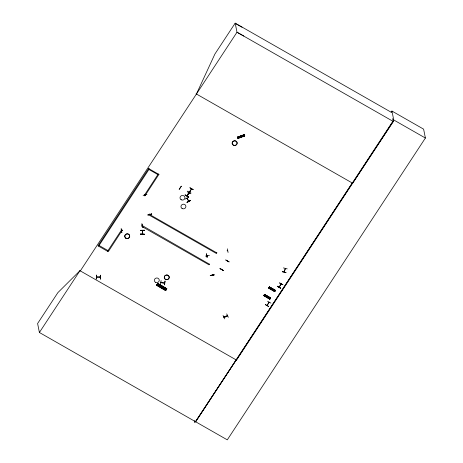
<?xml version="1.0" encoding="UTF-8"?>
<svg xmlns="http://www.w3.org/2000/svg" width="463" height="463" viewBox="0 0 463 463"><rect width="100%" height="100%" fill="white"/><g stroke="black" fill="none" stroke-linecap="round" stroke-linejoin="round"><path stroke-width="0.69" d="M144.34 234.139L140.393 234.139M140.387 234.156L144.352 234.255L140.376 234.064M144.34 234.411L140.382 234.319M96.223 278.917L96.605 275.103L96.443 278.923M96.385 278.911L96.582 275.109M96.865 276.822L96.894 276.972M100.072 276.926L100.13 277.227L100.112 276.886M100.402 279.004L100.575 275.184L100.616 278.998M100.459 278.992L100.633 275.248M140.567 230.395L144.537 230.261L140.555 230.302M142.488 234.099L142.477 230.429M142.454 230.302L142.621 230.771M142.465 234.099L142.575 230.678M140.567 230.348L144.531 230.406M191.364 189.124L191.422 188.754M267.209 305.192L267.093 305.615L267.105 305.111M267.128 305.43L269.084 302.333M279.224 287.205L279.38 286.898L279.01 286.973M281.267 284.056L281.041 284.398L280.885 284.114M227.206 315.859C228.074 315.083 222.819 317.439 224.26 316.97M227.449 315.459C227.987 316.194 223.693 318.052 223.849 316.918L223.953 317.219M188.991 192.805L186.896 195.82M180.396 187.804L180.373 187.671M160.418 284.288L161.112 280.59M164.232 283.026L164.209 282.91M164.533 284.878L165.071 281.151M165.002 281.082L164.319 284.78M221.899 269.478L221.702 269.246M227.159 260.924L227.408 260.872M191.057 193.1L187.689 191.132M265.334 304.625L268.714 306.541L265.334 304.556M188.453 196.96L185.107 194.94L188.453 196.873M282.245 271.81L286.117 272.568L282.291 271.555M207.204 255.298L207.459 256.172L207.499 255.611M287.228 268.887L283.402 267.903M121.63 230.615L121.676 230.429M141.973 225.736L141.95 225.608M142.361 225.822L141.886 226.482L209.027 264.824L209.415 264.089M224.161 316.831L224.185 316.958M227.431 261.028L227.292 260.802M189.361 192.023L191.427 188.921M266.995 305.516L269.061 302.2M279.05 287.153L281.139 283.969L281.082 284.34M281.226 283.906L279.206 287.199M186.768 195.861L188.852 192.608M186.873 195.502L187.087 195.739L186.728 195.722M188.788 192.973L188.875 192.735M165.563 290.579L156.523 285.295L157.773 283.449L166.79 288.767L157.773 283.449M156.899 284.733L165.916 290.046L156.899 284.733L156.592 285.162L165.696 290.37M166.443 289.282L157.397 284.016L157.565 283.761M166.802 288.738L166.582 289.08L157.542 283.807L157.68 283.524L166.778 288.779M157.675 283.57L166.663 288.953L166.425 289.3M165.557 290.579L166.703 288.808M165.928 290.029L165.766 290.272L156.749 284.965M263.748 295.597L263.997 295.226L270.022 298.751L269.784 299.11L263.748 295.597L269.79 299.098M264.263 294.752L270.369 298.241L270.6 297.9L264.581 294.364L264.379 294.642M268.893 287.766L274.918 291.285M269.478 286.915L269.229 287.28L275.254 290.805L275.497 290.44L269.46 286.933L268.644 288.136L274.686 291.638M269.414 286.956L275.502 290.434M269.773 299.121L270.606 297.894M269.819 299.005L270.022 298.745L263.939 295.272M270.351 298.27L264.425 294.601M264.454 294.468L270.508 298.039L264.518 294.416L263.8 295.481M274.669 291.661L275.427 290.446L269.35 287.008M275.265 290.781L269.24 287.268M125.907 238.219L125.919 238.196A2.471 2.321 -11.3 0 1 126.098 234.18A2.471 2.321 -11.3 0 1 129.709 236.246A2.471 2.321 -11.3 0 1 125.936 238.208M233.323 145.168L233.335 145.145A2.471 2.321 -11.3 0 1 233.502 141.076A2.471 2.321 -11.3 0 1 237.114 143.136A2.471 2.321 -11.3 0 1 233.352 145.156A2.471 2.321 -11.3 0 1 233.514 141.128A2.471 2.321 -11.3 0 1 237.125 143.194A2.471 2.321 -11.3 0 1 233.34 145.104M284.299 271.914L285.376 268.488M196.434 94.012L214.901 54.044L235.181 23.15L391.38 112.353M189.344 192.018L189.57 191.746M191.555 189.037L189.489 191.983M277.291 286.429L280.763 288.177L277.406 286.261M277.389 286.198L280.653 288.333M268.656 288.125L274.918 291.291L268.835 287.812M268.829 287.836L274.825 291.43M141.973 225.909L142.303 225.568M227.564 250.5L227.281 250.877L227.206 250.541M96.535 276.984L100.413 277.024M391.166 112.254L391.947 111.062L423.616 129.148L425.393 138.032L227.292 439.85L39.401 332.492L79.983 270.658M122.307 230.134L108.255 251.687L98 245.83L148.675 168.48M121.653 229.758L107.578 251.206M158.931 174.337L144.878 195.89L144.224 195.519L158.282 173.961M216.834 252.786L216.447 253.521L149.306 215.179L149.647 214.253M189.934 187.787L193.303 189.697L189.946 187.781M267.573 301.234L270.942 303.143M279.623 282.876L282.991 284.786L279.502 282.974M352.274 183.001L195.618 421.764L393.724 119.946L391.947 111.062M236.159 359.901L194.761 422.702L194.356 420.67M393.324 121.497L352.638 183.209L196.069 93.804M181.351 186.19L179.152 189.419L181.27 186.213M190.339 191.323L188.227 194.61M190.606 193.737L187.249 191.728M157.524 285.659L158.595 284.062M161.454 287.963L162.513 286.319M163.184 288.976L164.249 287.326M269.31 288.38L270.027 287.315M264.414 295.84L265.131 294.775M271.931 289.913L272.649 288.848M272.545 290.272L273.257 289.207M274.414 289.879L273.691 290.914M269.518 297.339L268.795 298.375M274.108 291.186L274.819 290.122M269.206 298.647L269.923 297.582M220.035 268.54L223.398 270.542L220.035 268.54M229.104 261.838L225.689 259.928L229.052 261.931M144.965 194.888L145.087 195.421L145.15 194.992M207.383 255.825L207.447 256.01M207.621 256.091L207.569 255.773M212.245 275.126L212.123 274.681M166.582 289.08L157.542 283.807M96.541 277.134L100.454 277.065M235.181 23.15L236.992 32.225L80.325 270.907L79.954 270.699L57.887 292.616L37.607 323.51L39.401 332.492M189.176 192.695L189.083 192.961M161.136 282.569L161.112 282.256M164.602 283.072L164.614 282.806C164.973 283.784 160.279 282.766 160.84 282.216M122.058 230.684L121.943 230.366M166.57 289.091L157.466 283.836M223.05 315.453L224.572 318.885M185.171 199.078L188.649 197.157M187.058 198.181L188.632 201.272M187.006 202.267L190.519 200.45L187.046 202.383M187.035 202.36L190.53 200.473M142.216 225.545L209.438 264.199M206.967 255.512C207.441 255.2 206.88 256.01 206.932 255.362L206.973 255.674M227.547 250.796L227.478 250.483M100.448 277.227L100.39 276.891M226.725 313.862L228.317 317.323M121.161 228.861L121.856 232.548L121.202 228.786M206.417 253.799L207.117 257.48L206.475 253.793M237.519 137.083L244.267 134.646L244.724 135.844L238.023 138.396L237.519 137.077L237.669 137.476L244.366 134.907L237.548 137.135L244.325 134.802M244.366 134.907L237.675 137.488M237.693 137.505L237.832 137.864M244.638 135.618L237.878 138.02L238.034 138.425M237.965 138.252L244.719 135.809L237.988 138.304M146.95 194.356L143.113 195.403M144.965 194.969L145.214 195.351M149.867 214.392L149.613 214.051L149.665 214.421M147.836 214.844L151.725 214.028M151.719 214.01L147.888 215.087L151.696 213.918M141.921 223.942L142.992 227.524L141.904 223.866M141.944 225.782L142.245 225.695M121.671 230.603L122.018 230.522M227.391 248.822L228.085 252.485M227.2 250.72L227.593 250.628M209.392 255.31L205.503 256.114M212.176 274.709L212.066 275.138M214.155 274.935L210.237 275.641L214.155 274.947M160.864 282.366L164.608 282.887M187.006 198.164L188.806 201.179M235.233 23.41L242.051 27.248M243.816 36.056L236.992 32.225L393.197 121.422L236.529 360.11L79.954 270.699M393.724 119.946L425.393 138.032M148.698 168.59L158.954 174.447M149.717 214.554L216.858 252.896M121.676 229.874L122.33 230.244M220.041 268.604L223.398 270.542M185.113 194.929L188.453 196.943M269.275 287.164L275.358 290.648M264.379 294.624L270.409 298.155M263.852 295.365L269.929 298.89M263.794 295.475L269.883 298.959M156.807 284.809L165.904 290.064M160.759 282.523L160.754 282.245M244.25 134.617L244.406 135.017M243.59 134.93L244.042 136.093M243.133 135.092L243.584 136.255M242.294 136.73L241.842 135.566M241.611 136.979L241.159 135.815M238.231 136.886L238.676 138.049M244.609 135.566L244.759 135.954M149.786 214.085L149.833 214.381M210.237 275.647L214.091 274.669M392.636 118.632L392.913 120.027M285.353 268.361L284.103 271.862M242.896 136.475L242.45 135.346M268.361 296.667L267.637 297.703M267.753 296.308L267.029 297.344M227.235 260.814L227.316 261.178M221.864 269.321L221.627 269.362M227.101 315.558L227.125 315.876M157.871 174.586L148.918 169.475M149.329 168.85L98.631 246.09M165.777 288.223L164.701 289.821M165.164 287.864L164.087 289.462M163.433 286.852L162.357 288.455M121.995 230.395L121.642 230.476M107.989 250.581L99.036 245.465M96.593 276.816L96.611 277.158L96.507 276.857M241.431 136.203L242.01 136.284L241.431 136.203M267.411 296.91L267.973 297.067L267.411 296.91M272.308 289.45L272.869 289.606L272.308 289.45M181.143 199.75L181.137 199.756A2.477 2.332 -11.3 0 0 184.951 197.788A2.477 2.332 -11.3 0 0 181.322 195.716A2.477 2.332 -11.3 0 0 181.16 199.761L181.149 199.738M273.795 289.491L273.089 290.59L273.801 289.525M268.899 296.951L268.187 298.05L268.905 296.986M155.493 282.297A2.471 2.321 -11.3 0 0 159.266 280.335A2.471 2.321 -11.3 0 0 155.655 278.269A2.471 2.321 -11.3 0 0 155.493 282.297M165.43 279.357A2.471 2.321 -11.3 0 0 169.203 277.395A2.471 2.321 -11.3 0 0 165.58 275.277A2.471 2.321 -11.3 0 0 165.418 279.305A2.471 2.321 -11.3 0 0 169.192 277.337A2.471 2.321 -11.3 0 0 165.592 275.329A2.471 2.321 -11.3 0 0 165.43 279.357M182.115 208.529A2.477 2.332 -11.3 0 0 185.906 206.556A2.477 2.332 -11.3 0 0 182.277 204.484A2.477 2.332 -11.3 0 0 182.115 208.529M125.924 238.15A2.471 2.321 -11.3 0 0 129.698 236.188A2.471 2.321 -11.3 0 0 126.086 234.122A2.471 2.321 -11.3 0 0 125.924 238.15"/></g></svg>
